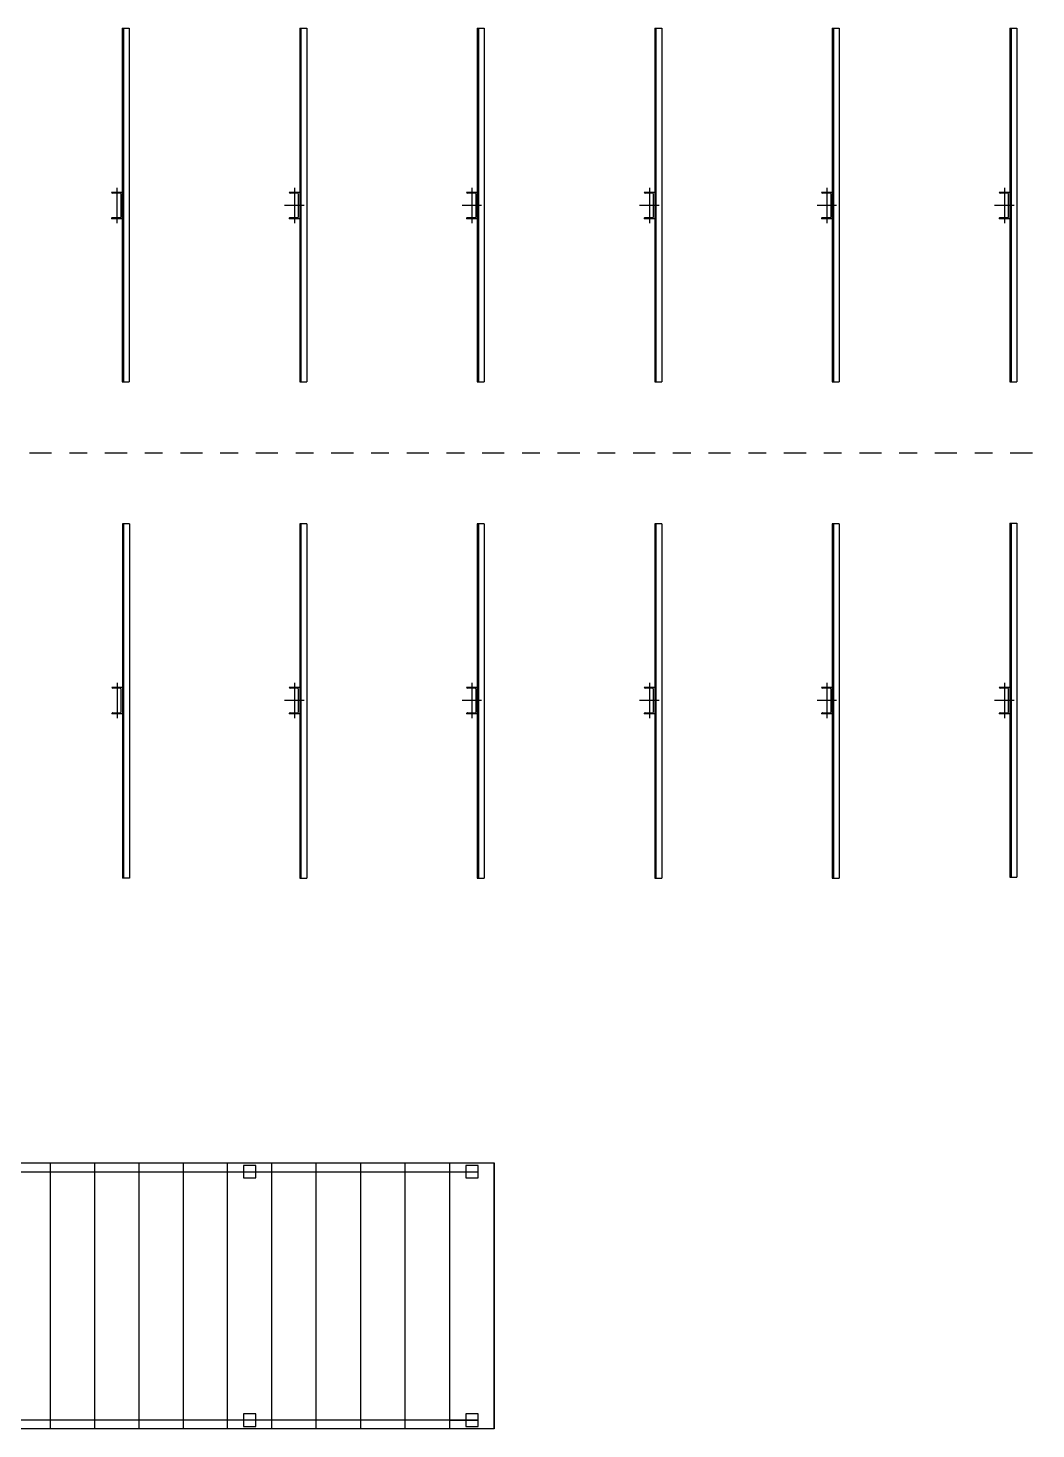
# Model space of a CAD drawing. Header units: metres. Extents: x 530339 to 530792, y 2674872 to 2675147.
# Drawn here: x 530562.76 to 530568.44, y 2674996.68 to 2675004.57 of the extents above; entities that cross this region are included whole.
import ezdxf

# ---------------------------------------------------------------- set-up
doc = ezdxf.new("R2010")
doc.units = ezdxf.units.M
doc.linetypes.add('CENTER', pattern=[2, 1.25, -0.25, 0.25, -0.25])
doc.linetypes.add('PHANTOM', pattern=[63.5, 31.75, -6.35, 6.35, -6.35, 6.35, -6.35])
doc.layers.add('IDT', color=7, linetype='Continuous')

# ---------------------------------------------------------------- blocks, each defined once
blk = doc.blocks.new('IDT')
at = {"layer": 'IDT', "color": 8}
for p, q in [((22.802, 15.9851), (22.802, 17.4851)), ((22.802, 17.4851), (25.552, 17.4851)), ((22.802, 17.4851), (22.802, 15.9851)), ((22.892, 17.4703), (22.892, 17.4003)), ((22.962, 17.4703), (22.892, 17.4703)), ((22.962, 17.4003), (22.962, 17.4703)), ((23.052, 17.4851), (23.052, 15.9851)), ((23.3037, 17.4851), (23.3037, 15.9851)), ((23.5537, 17.4851), (23.5537, 15.9851)), ((23.8037, 17.4851), (23.8037, 15.9851)), ((24.0537, 17.4851), (24.0537, 15.9851)), ((24.1437, 17.4703), (24.1437, 17.4003)), ((24.2137, 17.4703), (24.1437, 17.4703)), ((24.2137, 17.4003), (24.2137, 17.4703)), ((24.3037, 17.4851), (24.3037, 15.9851)), ((24.5537, 15.9851), (24.5537, 17.4851)), ((24.8029, 15.9851), (24.8029, 17.4851)), ((25.0537, 15.9851), (25.0537, 17.4851)), ((25.3037, 15.9851), (25.3037, 17.4851)), ((23.0479, 17.4353), (22.892, 17.4353)), ((22.892, 17.4003), (22.962, 17.4003)), ((24.1437, 17.4003), (24.2137, 17.4003)), ((22.892, 16.0703), (22.892, 16.0003)), ((22.962, 16.0703), (22.892, 16.0703)), ((22.962, 16.0003), (22.962, 16.0703)), ((24.1437, 16.0703), (24.1437, 16.0003)), ((24.2137, 16.0703), (24.1437, 16.0703)), ((24.2137, 16.0003), (24.2137, 16.0703)), ((25.552, 15.9851), (22.802, 15.9851)), ((22.892, 16.0003), (22.962, 16.0003)), ((24.1437, 16.0003), (24.2137, 16.0003)), ((20.8975, 14.3804), (20.8575, 14.3804))]:
    blk.add_line(p, q, dxfattribs=at)
at = {"layer": 'IDT', "color": 8, "linetype": 'PHANTOM', "ltscale": 0.25}
for p, q in [((22.892, 17.4353), (25.6331, 17.4353)), ((25.6331, 16.0353), (22.892, 16.0353))]:
    blk.add_line(p, q, dxfattribs=at)
at = {"layer": 'IDT', "color": 253}
for p, q in [((19.8575, 12.3804), (19.8575, 14.3751)), ((19.8975, 14.3751), (19.8575, 14.3751)), ((19.8975, 12.3804), (19.8975, 14.3751)), ((20.8575, 12.3851), (20.8575, 14.3804)), ((20.8975, 12.3851), (20.8975, 14.3804)), ((21.8575, 12.3851), (21.8575, 14.3804)), ((21.8975, 14.3804), (21.8575, 14.3804)), ((21.8975, 12.3851), (21.8975, 14.3804)), ((22.8575, 12.3851), (22.8575, 14.3804)), ((22.8975, 14.3804), (22.8575, 14.3804)), ((22.8975, 12.3851), (22.8975, 14.3804)), ((23.8575, 12.3851), (23.8575, 14.3804)), ((23.8975, 14.3804), (23.8575, 14.3804)), ((23.8975, 12.3851), (23.8975, 14.3804)), ((24.8565, 12.3851), (24.8565, 14.3804)), ((24.8565, 14.3804), (24.8965, 14.3804)), ((24.8965, 12.3851), (24.8965, 14.3804)), ((19.8975, 13.3051), (19.8975, 13.4551)), ((19.8975, 13.4551), (19.9575, 13.4551)), ((19.9035, 13.4431), (19.9035, 13.3171)), ((20.8975, 13.3051), (20.8975, 13.4551)), ((20.8975, 13.4551), (20.9575, 13.4551)), ((20.9035, 13.4431), (20.9035, 13.3171)), ((21.8975, 13.3051), (21.8975, 13.4551)), ((21.8975, 13.4551), (21.9575, 13.4551)), ((21.9035, 13.4431), (21.9035, 13.3171)), ((22.8975, 13.3051), (22.8975, 13.4551)), ((22.8975, 13.4551), (22.9575, 13.4551)), ((22.9035, 13.4431), (22.9035, 13.3171)), ((23.8975, 13.3051), (23.8975, 13.4551)), ((23.8975, 13.4551), (23.9575, 13.4551)), ((23.9035, 13.4431), (23.9035, 13.3171)), ((24.8965, 13.3051), (24.8965, 13.4551)), ((24.8965, 13.4551), (24.9565, 13.4551)), ((24.9025, 13.4431), (24.9025, 13.3171)), ((19.9575, 13.3051), (19.8975, 13.3051)), ((19.9095, 13.3111), (19.9515, 13.3111)), ((19.9575, 13.3051), (19.9575, 13.3051)), ((20.9575, 13.3051), (20.8975, 13.3051)), ((20.9095, 13.3111), (20.9515, 13.3111)), ((20.9575, 13.3051), (20.9575, 13.3051)), ((21.9575, 13.3051), (21.8975, 13.3051)), ((21.9095, 13.3111), (21.9515, 13.3111)), ((21.9575, 13.3051), (21.9575, 13.3051)), ((22.9575, 13.3051), (22.8975, 13.3051)), ((22.9095, 13.3111), (22.9515, 13.3111)), ((22.9575, 13.3051), (22.9575, 13.3051)), ((23.9575, 13.3051), (23.8975, 13.3051)), ((23.9095, 13.3111), (23.9515, 13.3111)), ((23.9575, 13.3051), (23.9575, 13.3051)), ((24.9565, 13.3051), (24.8965, 13.3051)), ((24.9085, 13.3111), (24.9505, 13.3111)), ((24.9565, 13.3051), (24.9565, 13.3051)), ((19.8975, 12.3804), (19.8575, 12.3804)), ((20.8575, 12.3851), (20.8975, 12.3851)), ((21.8575, 12.3851), (21.8975, 12.3851)), ((22.8575, 12.3851), (22.8975, 12.3851)), ((23.8575, 12.3851), (23.8975, 12.3851)), ((24.8565, 12.3851), (24.8965, 12.3851)), ((19.8575, 9.5904), (19.8575, 11.5851)), ((19.8975, 11.5851), (19.8575, 11.5851)), ((19.8975, 9.5904), (19.8975, 11.5851)), ((20.8575, 9.5904), (20.8575, 11.5851)), ((20.8975, 11.5851), (20.8575, 11.5851)), ((20.8975, 9.5904), (20.8975, 11.5851)), ((21.8575, 9.5904), (21.8575, 11.5851)), ((21.8975, 11.5851), (21.8575, 11.5851)), ((21.8975, 9.5904), (21.8975, 11.5851)), ((22.8575, 9.5904), (22.8575, 11.5851)), ((22.8975, 11.5851), (22.8575, 11.5851)), ((22.8975, 9.5904), (22.8975, 11.5851)), ((23.8575, 9.5904), (23.8575, 11.5851)), ((23.8975, 11.5851), (23.8575, 11.5851)), ((23.8975, 9.5904), (23.8975, 11.5851)), ((24.8575, 9.5904), (24.8575, 11.5851)), ((24.8975, 11.5851), (24.8575, 11.5851)), ((24.8975, 9.5904), (24.8975, 11.5851)), ((19.8975, 10.5151), (19.8975, 10.6651)), ((19.8975, 10.6651), (19.9575, 10.6651)), ((20.8975, 10.5151), (20.8975, 10.6651)), ((20.8975, 10.6651), (20.9575, 10.6651)), ((21.8975, 10.5151), (21.8975, 10.6651)), ((21.8975, 10.6651), (21.9575, 10.6651)), ((22.8975, 10.5151), (22.8975, 10.6651)), ((22.8975, 10.6651), (22.9575, 10.6651)), ((23.8975, 10.5151), (23.8975, 10.6651)), ((23.8975, 10.6651), (23.9575, 10.6651)), ((24.8975, 10.5151), (24.8975, 10.6651)), ((24.8975, 10.6651), (24.9575, 10.6651)), ((19.9035, 10.6531), (19.9035, 10.5271)), ((20.9035, 10.6531), (20.9035, 10.5271)), ((21.9035, 10.6531), (21.9035, 10.5271)), ((22.9035, 10.6531), (22.9035, 10.5271)), ((23.9035, 10.6531), (23.9035, 10.5271)), ((24.9035, 10.6531), (24.9035, 10.5271)), ((19.9575, 10.5151), (19.8975, 10.5151)), ((19.9095, 10.5211), (19.9515, 10.5211)), ((19.9575, 10.5151), (19.9575, 10.5151)), ((20.9575, 10.5151), (20.8975, 10.5151)), ((20.9095, 10.5211), (20.9515, 10.5211)), ((20.9575, 10.5151), (20.9575, 10.5151)), ((21.9575, 10.5151), (21.8975, 10.5151)), ((21.9095, 10.5211), (21.9515, 10.5211)), ((21.9575, 10.5151), (21.9575, 10.5151)), ((22.9575, 10.5151), (22.8975, 10.5151)), ((22.9095, 10.5211), (22.9515, 10.5211)), ((22.9575, 10.5151), (22.9575, 10.5151)), ((23.9575, 10.5151), (23.8975, 10.5151)), ((23.9095, 10.5211), (23.9515, 10.5211)), ((23.9575, 10.5151), (23.9575, 10.5151)), ((24.9575, 10.5151), (24.8975, 10.5151)), ((24.9095, 10.5211), (24.9515, 10.5211)), ((24.9575, 10.5151), (24.9575, 10.5151)), ((19.8975, 9.5904), (19.8575, 9.5904)), ((20.8975, 9.5904), (20.8575, 9.5904)), ((21.8975, 9.5904), (21.8575, 9.5904)), ((22.8975, 9.5904), (22.8575, 9.5904)), ((23.8975, 9.5904), (23.8575, 9.5904)), ((24.8975, 9.5904), (24.8575, 9.5904))]:
    blk.add_line(p, q, dxfattribs=at)
at = {"layer": 'IDT', "color": 253, "linetype": 'Continuous', "ltscale": 0.3}
for p, q in [((19.8902, 12.3804), (19.8902, 14.3751)), ((20.8902, 12.3851), (20.8902, 14.3804)), ((21.8902, 12.3851), (21.8902, 14.3804)), ((22.8902, 12.3851), (22.8902, 14.3804)), ((23.8902, 12.3851), (23.8902, 14.3804)), ((24.8892, 12.3851), (24.8892, 14.3804)), ((19.8902, 9.5904), (19.8902, 11.5851)), ((20.8902, 9.5904), (20.8902, 11.5851)), ((21.8902, 9.5904), (21.8902, 11.5851)), ((22.8902, 9.5904), (22.8902, 11.5851)), ((23.8902, 9.5904), (23.8902, 11.5851)), ((24.8902, 9.5904), (24.8902, 11.5851))]:
    blk.add_line(p, q, dxfattribs=at)
at = {"layer": 'IDT', "color": 253, "linetype": 'ByBlock', "ltscale": 0.5}
for p, q in [((19.9515, 13.4491), (19.9095, 13.4491)), ((19.9575, 13.4551), (19.9575, 13.4551)), ((20.9515, 13.4491), (20.9095, 13.4491)), ((20.9575, 13.4551), (20.9575, 13.4551)), ((21.9515, 13.4491), (21.9095, 13.4491)), ((21.9575, 13.4551), (21.9575, 13.4551)), ((22.9515, 13.4491), (22.9095, 13.4491)), ((22.9575, 13.4551), (22.9575, 13.4551)), ((23.9515, 13.4491), (23.9095, 13.4491)), ((23.9575, 13.4551), (23.9575, 13.4551)), ((24.9505, 13.4491), (24.9085, 13.4491)), ((24.9565, 13.4551), (24.9565, 13.4551)), ((19.9515, 10.6591), (19.9095, 10.6591)), ((19.9575, 10.6651), (19.9575, 10.6651)), ((20.9515, 10.6591), (20.9095, 10.6591)), ((20.9575, 10.6651), (20.9575, 10.6651)), ((21.9515, 10.6591), (21.9095, 10.6591)), ((21.9575, 10.6651), (21.9575, 10.6651)), ((22.9515, 10.6591), (22.9095, 10.6591)), ((22.9575, 10.6651), (22.9575, 10.6651)), ((23.9515, 10.6591), (23.9095, 10.6591)), ((23.9575, 10.6651), (23.9575, 10.6651)), ((24.9515, 10.6591), (24.9095, 10.6591)), ((24.9575, 10.6651), (24.9575, 10.6651))]:
    blk.add_line(p, q, dxfattribs=at)
at = {"layer": 'IDT', "color": 253, "ltscale": 0.5}
for p, q in [((19.9275, 13.2801), (19.9275, 13.4801)), ((20.9275, 13.2801), (20.9275, 13.4801)), ((21.9275, 13.2801), (21.9275, 13.4801)), ((22.9275, 13.2801), (22.9275, 13.4801)), ((23.9275, 13.2801), (23.9275, 13.4801)), ((24.9265, 13.2801), (24.9265, 13.4801)), ((19.8725, 13.3801), (19.9825, 13.3801)), ((20.8725, 13.3801), (20.9825, 13.3801)), ((21.8725, 13.3801), (21.9825, 13.3801)), ((22.8725, 13.3801), (22.9825, 13.3801)), ((23.8725, 13.3801), (23.9825, 13.3801)), ((19.9275, 10.4901), (19.9275, 10.6901)), ((20.9275, 10.4901), (20.9275, 10.6901)), ((21.9275, 10.4901), (21.9275, 10.6901)), ((22.9275, 10.4901), (22.9275, 10.6901)), ((23.9275, 10.4901), (23.9275, 10.6901)), ((24.9275, 10.4901), (24.9275, 10.6901)), ((19.8725, 10.5901), (19.9825, 10.5901)), ((20.8725, 10.5901), (20.9825, 10.5901)), ((21.8725, 10.5901), (21.9825, 10.5901)), ((22.8725, 10.5901), (22.9825, 10.5901)), ((23.8725, 10.5901), (23.9825, 10.5901))]:
    blk.add_line(p, q, dxfattribs=at)
at = {"layer": 'IDT', "color": 8, "linetype": 'CENTER', "ltscale": 0.1}
blk.add_line((12.5447, 11.9854), (27.1642, 11.9854), dxfattribs=at)
at = {"layer": 'IDT', "color": 253}
for centre, start, end in [((19.9095, 13.4431), 90, 180), ((20.9095, 13.4431), 90, 180), ((21.9095, 13.4431), 90, 180), ((22.9095, 13.4431), 90, 180), ((23.9095, 13.4431), 90, 180), ((24.9085, 13.4431), 90, 180), ((19.9095, 13.3171), 180, 270), ((19.9515, 13.3051), 0, 90), ((20.9095, 13.3171), 180, 270), ((20.9515, 13.3051), 0, 90), ((21.9095, 13.3171), 180, 270), ((21.9515, 13.3051), 0, 90), ((22.9095, 13.3171), 180, 270), ((22.9515, 13.3051), 0, 90), ((23.9095, 13.3171), 180, 270), ((23.9515, 13.3051), 0, 90), ((24.9085, 13.3171), 180, 270), ((24.9505, 13.3051), 0, 90), ((19.9095, 10.6531), 90, 180), ((20.9095, 10.6531), 90, 180), ((21.9095, 10.6531), 90, 180), ((22.9095, 10.6531), 90, 180), ((23.9095, 10.6531), 90, 180), ((24.9095, 10.6531), 90, 180), ((19.9095, 10.5271), 180, 270), ((19.9515, 10.5151), 0, 90), ((20.9095, 10.5271), 180, 270), ((20.9515, 10.5151), 0, 90), ((21.9095, 10.5271), 180, 270), ((21.9515, 10.5151), 0, 90), ((22.9095, 10.5271), 180, 270), ((22.9515, 10.5151), 0, 90), ((23.9095, 10.5271), 180, 270), ((23.9515, 10.5151), 0, 90), ((24.9095, 10.5271), 180, 270), ((24.9515, 10.5151), 0, 90)]:
    blk.add_arc(centre, 0.006, start, end, dxfattribs=at)
at = {"layer": 'IDT', "color": 253, "linetype": 'ByBlock', "ltscale": 0.5}
for centre in [(19.9515, 13.4551), (20.9515, 13.4551), (21.9515, 13.4551), (22.9515, 13.4551), (23.9515, 13.4551), (24.9505, 13.4551), (19.9515, 10.6651), (20.9515, 10.6651), (21.9515, 10.6651), (22.9515, 10.6651), (23.9515, 10.6651), (24.9515, 10.6651)]:
    blk.add_arc(centre, 0.006, 270, 0, dxfattribs=at)

msp = doc.modelspace()

# ---------------------------------------------------------------- block references
at = {"layer": 'IDT', "color": 8, "rotation": 180}
msp.add_blockref('IDT', (530588.1913, 2675014.163), dxfattribs=at)

doc.saveas('drawing.dxf')
